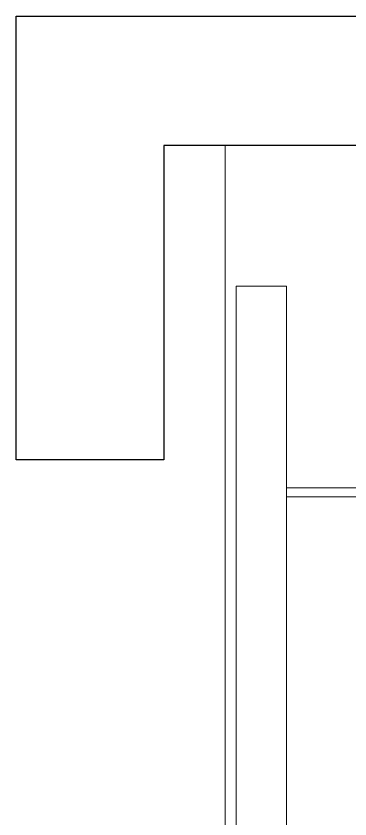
# Model space of a CAD drawing. Header units: millimetres. Extents: x -635893 to 717484, y -2208734 to -1504611.
# Drawn here: x 376688 to 377591, y -1614878 to -1612708 of the extents above; entities that cross this region are included whole.
import ezdxf

# ---------------------------------------------------------------- set-up
doc = ezdxf.new("R2010")
doc.units = ezdxf.units.MM
doc.layers.add('A-_LIFT----_E', color=7, linetype='Continuous', lineweight=9)
doc.layers.add('A-_WALLSTRU_E-', color=7, linetype='Continuous')
doc.layers.add('Block - Cargo Lift_dwg', color=7, linetype='Continuous', lineweight=9, true_color=0x767676)

# ---------------------------------------------------------------- blocks, each defined once
blk = doc.blocks.new('Block - Cargo Lift_dwg_8T LIFT PROBE-9685801-PH-1 PLAN STUDY - LEVEL 1 WWTP')
at = {"layer": 'A-_LIFT----_E', "color": 252, "lineweight": 18}
blk.add_line((4800, 5135), (0, 5135), dxfattribs=at)
at = {"layer": 'A-_LIFT----_E', "color": 252, "flags": 128}
blk.add_lwpolyline([(4420, 4969), (4420, 5105), (280, 5105), (280, 4969)], close=True, dxfattribs=at)
for points in [[(825, 4969), (825, 344), (3875, 344), (3875, 4969)], [(3850, 4969), (3850, 369), (850, 369), (850, 4969), (850, 4889)]]:
    blk.add_lwpolyline(points, dxfattribs=at)
blk = doc.blocks.new('Block - Cargo Lift_dwg-9685799-PH-1 PLAN STUDY - LEVEL 1 WWTP')
at = {"layer": 'A-_WALLSTRU_E-', "color": 252, "flags": 128}
blk.add_lwpolyline([(13299.2, 6249), (13299.2, 6774), (12449.2, 6774), (12449.2, 7173.8), (13649.2, 7173.8), (13649.2, 1174), (8199.3, 1174)], dxfattribs=at)
at = {"color": 252}
blk.add_blockref('Block - Cargo Lift_dwg_8T LIFT PROBE-9685801-PH-1 PLAN STUDY - LEVEL 1 WWTP', (8499.2, 1474), dxfattribs=at)

msp = doc.modelspace()

# ---------------------------------------------------------------- block references
at = {"layer": 'Block - Cargo Lift_dwg', "color": 252, "rotation": 90}
msp.add_blockref('Block - Cargo Lift_dwg-9685799-PH-1 PLAN STUDY - LEVEL 1 WWTP', (383862.197, -1626356.666, 0), dxfattribs=at)

doc.saveas('drawing.dxf')
